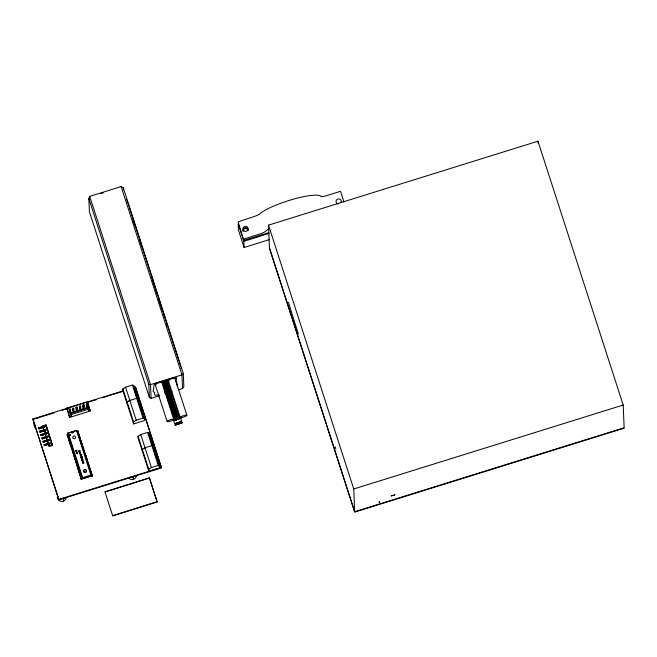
<?xml version="1.0" encoding="UTF-8"?>
<svg xmlns="http://www.w3.org/2000/svg" width="657" height="657" viewBox="0 0 657 657"><rect width="100%" height="100%" fill="white"/><g stroke="black" fill="none" stroke-linecap="round" stroke-linejoin="round"><path stroke-width="0.99" d="M181.192 421.819L180.897 420.899M69.355 434.901L69.65 435.542M70.471 434.991L70.324 435.419M73.65 431.616L73.641 431.764A1.413 1.388 -2.4 0 1 71.301 432.495L71.202 432.29M76.729 431.288L76.992 430.368L92.128 476.169L91.635 473.368L90.962 473.582M175.657 419.807L174.565 420.16L162.328 382.341L162.862 382.046L163.462 381.972L175.69 419.831M163.667 381.955L164.776 381.569L177.004 419.429L176.47 419.724L175.871 419.798L163.642 381.939L164.759 381.602M177.727 419.338L177.275 419.363L165.047 381.503L165.58 381.208L166.18 381.142L178.408 419.002M178.54 418.969L166.311 381.109L166.845 380.822L167.445 380.748L179.673 418.608L178.688 418.838M175.871 419.798L177.004 419.429M177.275 419.363L178.318 418.969M91.651 474.871L91.693 475.882L82.256 478.822L82.61 477.672L68.246 433.209L67.556 433.25L68.106 433.973M69.355 434.926L70.028 434.507M159.659 395.654L151.085 398.331L149.377 397.362L89.401 211.71L88.851 198.578L89.705 196.386L121.143 186.596L123.327 187.861L183.295 373.521L183.845 386.653L182.531 388.533L178.72 389.724M183.295 373.521L181.956 374.843L150.51 384.641L148.827 384.23L88.851 198.578M163.445 382.004L162.328 382.341M167.436 380.781L166.336 381.134M69.527 435.427L70.324 435.394M68.246 433.209L76.984 430.31L67.556 433.308M122.9 388.911L125.561 387.219L132.41 385.084L133.683 385.552L144.343 418.566L144.425 420.554L133.65 423.913L122.982 390.899L122.9 388.911L133.568 421.925L133.65 423.913M127.261 404.129L127.162 402.1L129.823 400.409L136.689 398.314L137.954 398.783M127.171 402.141L129.831 400.45M133.568 421.925L136.229 420.234L143.078 418.107L144.343 418.566M138.077 436.248L140.738 434.556L147.587 432.421L148.852 432.889L159.536 465.887L159.618 467.874L148.835 471.225L138.159 438.235L138.077 436.248L148.753 469.238L148.835 471.225M145.025 447.762L142.339 449.437L142.446 451.441M148.753 469.238L151.414 467.554L158.263 465.419L159.536 465.887M67.556 433.25L82.256 478.822L81.608 475.775M100.981 193.528L103.634 192.682M122.802 390.956L32.85 418.977L58.843 499.846L161.507 467.866L135.514 386.989L133.56 387.605M134.504 223.914L133.231 219.767L133.346 220.489M133.888 221.36L134.102 222.6M268.508 225.146L537.976 141.206L623.197 405.032L624.15 427.748L354.69 511.696L269.46 247.861L268.508 225.146L353.737 488.98L354.69 511.696M343.964 202.011L340.507 191.302L326.8 195.572A6.356 1.232 -17.9 0 1 320.747 196.336L320.32 195.811A33.737 6.545 -17.9 0 0 293.236 199.219A33.737 6.545 -17.9 0 0 261.33 212.54L259.679 213.919A7.055 1.371 -17.9 0 1 254.325 216.457L238.105 221.885L243.788 240.405L268.861 232.594M269.436 239.591L244.084 247.492L243.829 241.308L269.066 233.44M66.891 408.145L87.422 401.747L90.132 410.124L90.165 411.027L69.634 417.425L66.891 408.145L69.634 417.425M54.424 412.727L36.792 418.222A4.484 4.394 -2.4 0 1 37.925 417.926M62.251 410.288L69.108 408.153M87.718 402.347L96.53 399.604M102.402 397.772L107.305 396.245M108.274 395.941L111.197 395.029M113.144 394.422L121.906 391.695M133.585 388.057L135.514 386.989M69.322 411.372L69.24 409.36L70.192 409.056L71.309 415.988L69.593 416.522M72.746 410.313L72.664 408.293L73.617 407.997L74.044 411.955M76.171 409.245L76.081 407.225L77.033 406.929L77.419 409.878M79.628 409.188L79.505 406.157L80.458 405.862L80.885 409.82M83.053 408.12L82.93 405.09L83.882 404.794L84.31 408.761M86.437 406.042L86.346 404.022L87.299 403.727L87.685 406.683M69.667 413.319L69.543 410.288L70.496 409.993M73.05 411.241L72.96 409.221L73.913 408.925M76.467 410.173L76.384 408.153L77.337 407.857M79.932 410.124L79.809 407.094L80.762 406.798M83.316 408.046L83.225 406.026L84.178 405.73M86.732 406.979L86.65 404.958L87.603 404.663M90.132 410.124L88.416 410.658L87.775 407.554L70.66 412.883L71.309 415.988M70.669 413.023L87.775 407.554M70.866 413.401L87.981 408.071M71.252 414.567L88.358 409.237M42.754 426.582L42.721 425.876L46.039 424.841L52.503 445.471L49.193 446.505L43.058 427.535M38.615 427.863L45.177 425.818L45.448 426.664L38.894 428.89L44.594 427.116L44.315 426.27L38.615 427.863L38.894 428.89M39.691 431.214L46.253 429.169L46.532 430.015L39.97 432.24L45.67 430.466L45.399 429.621L39.691 431.214L39.97 432.24M165.375 393.88L172.044 391.802M46.483 432.971L40.783 434.745L47.337 432.52L47.608 433.365L41.054 435.591L46.754 433.817M41.859 437.915L48.421 435.87L48.692 436.716L42.138 438.942L47.838 437.168L47.567 436.322L41.859 437.915L42.138 438.942M48.651 439.673L42.951 441.447L49.505 439.221L49.776 440.067L43.222 442.292L48.922 440.519M67.515 435.78L67.449 434.359L67.901 436.248L67.416 436.388L67.178 434.384L67.86 434.228M77.288 431.296L77.961 431.025L78.413 432.971L77.92 433.111L78.158 432.175L78.413 432.971M67.416 436.388L67.646 435.451L67.901 436.248M67.244 435.862L68.279 435.55M77.715 432.61L78.388 432.347M68.303 436.995L68.944 438.975L68.5 439.755L68.032 437.02L68.706 436.815L68.698 439.623M48.782 443.319L44.027 444.797L50.581 442.572L50.86 443.418L44.306 445.643L50.006 443.869M79.522 436.404L79.012 435.755L79.054 436.609L79.489 435.772L78.856 433.801L78.183 434.006L79.251 436.486M78.881 434.425L78.848 435.23L78.856 433.801M68.5 439.755L68.459 438.901L68.969 439.541M68.944 438.975L69.346 438.794L68.673 438.999L68.032 437.02M79.489 435.772L78.824 436.043L79.226 435.919M49.193 446.505L49.16 445.791L52.478 444.756M69.1 440.321L69.773 440.108L69.396 440.863L70.036 442.843L69.568 443.048L69.1 440.321L69.741 442.301M80.581 439.697L80.08 439.057L80.113 439.911L80.556 439.073L79.916 437.094L79.242 437.307L80.294 439.213M79.916 437.094L79.949 439.377M69.396 442.522L70.414 442.145M80.556 439.073L79.883 439.287M70.627 446.349L70.159 443.615L70.841 443.467M81.378 443.081L80.983 440.395L80.31 440.601M70.192 444.247L70.439 443.59L70.825 446.218M70.422 444.97L70.455 444.157M71.482 445.446L70.8 445.594L70.159 443.615M81.419 442.268C81.378 444.715 80.926 440.929 81.649 442.999M70.463 445.824L70.693 444.888M80.951 442.58L81.624 442.375M81.008 442.678L81.246 441.742M71.523 449.117L71.498 446.891L72.163 449.437L71.695 449.643L71.252 447.54L71.227 446.916L71.9 446.76M82.716 446.292L82.207 445.651L82.248 446.505L82.692 445.668L82.051 443.689L81.378 443.902M82.076 444.313L82.043 445.126L82.051 443.689M71.695 449.643L71.662 448.797L72.163 449.437M72.139 448.871L72.541 448.739L71.868 448.895L71.227 446.916M82.692 445.668L82.018 445.939L82.421 445.807L81.78 443.828L81.805 444.403M72.319 450.842L72.968 450.004L72.319 450.842L72.763 452.944L73.206 452.164L72.566 450.185M83.784 449.593L83.275 448.953L83.316 449.799L83.751 448.969L83.119 446.99L82.437 447.195L83.488 449.109M83.119 446.99L82.872 447.696L82.848 447.13M174.343 420.406L173.604 420.636L173.481 420.02L180.774 417.753L180.897 418.369L180.149 418.599M83.143 447.614L83.143 449.273M176.667 419.265L178.605 418.665M173.85 420.447C173.095 419.642 176.93 420.324 177.727 419.24M72.763 452.944L72.722 452.09L73.231 452.73M175.518 420.045L178.113 419.215M72.59 452.418L73.609 452.041M83.086 449.232L83.751 448.969M73.822 456.245L73.362 453.511L74.036 453.363M84.178 450.283L84.572 452.977L84.178 450.283L83.505 450.497M73.387 454.135L73.633 453.486L74.29 456.032L73.658 454.053M84.441 451.638L84.203 450.907M180.215 421.827L180.65 423.33L181.414 423.092L180.971 421.556L175.575 423.272L176.019 424.775L176.799 424.537L176.355 423.026M84.613 452.164C84.572 454.603 84.121 450.825 84.843 452.887M84.145 452.533L84.819 452.262M176.643 423.962L175.871 424.315L176.651 424.069M177.423 423.724L178.326 423.855M179.722 423.001L178.959 423.239L179.115 423.814L179.87 423.469L179.435 422.073M181.258 422.525L180.503 422.87M177.423 423.831L178.187 423.593M175.969 424.488L176.741 424.241M177.521 423.995L178.285 423.765M179.065 423.519L179.821 423.28M180.601 423.042L181.365 422.804M175.156 425.087L182.186 422.656L175.156 425.087L173.481 420.02M74.89 459.539L74.693 456.779L75.333 458.758L74.89 459.539L74.422 456.812L75.103 456.656M84.572 453.847L85.246 453.585L85.886 455.564L85.443 456.401L85.246 453.585M85.27 455.868L85.27 454.209M75.128 458.602L75.358 459.333M75.087 459.415L75.736 458.578L75.333 458.758M85.673 455.465L85.911 456.188M85.886 455.564L85.213 455.769L85.615 455.703L84.975 453.724L84.999 454.291M75.514 460.729L76.163 459.9L75.514 460.729L75.957 462.84L76.401 462.06L75.76 460.081M86.979 459.489L86.469 458.841L86.51 459.695L86.954 458.857L86.313 456.886L85.64 457.091L86.683 459.005M86.313 456.886L86.067 457.592L86.042 457.026M86.305 458.315L86.338 457.51M75.957 462.84L75.925 461.986L76.426 462.627M75.785 462.306L76.803 461.937M86.281 459.128L86.954 458.857M77.025 466.133L76.557 463.407L77.23 463.251M86.708 460.45L87.373 460.179L87.775 462.865M76.582 464.031L76.828 463.382L77.222 466.01M87.365 461.616L87.373 460.179M76.812 464.754L76.853 463.949M76.853 465.608L77.083 464.671M88.013 462.158L87.34 462.372M87.841 462.906L87.537 462.142L88.038 462.783M78.553 469.221L77.896 466.675L78.528 468.655L78.084 469.435L77.649 467.332L77.616 466.7L78.298 466.552M87.767 463.743L88.44 463.481L89.081 465.46L88.638 466.289L88.605 465.443L89.106 466.084M88.44 463.481L88.465 465.764M145 447.746L151.874 445.627L153.138 446.095M78.528 468.655L78.939 468.531L78.257 468.679L77.616 466.7M89.081 465.46L88.408 465.723L88.81 465.599L88.178 463.62L88.194 464.187M78.955 469.977L79.596 471.956L79.152 472.728L78.684 470.001L79.357 469.788L79.349 472.605M90.173 469.377L89.664 468.737L89.705 469.591L90.149 468.753L89.508 466.774L88.835 466.987L89.878 468.893M79.152 472.728L79.119 471.882L79.62 472.523M79.596 471.956L79.998 471.825L79.325 471.981L78.684 470.001M90.149 468.753L89.475 468.967M80.22 476.029L79.752 473.303L80.425 473.147M90.97 472.761L90.576 470.075L89.902 470.281M90.559 471.504L90.576 470.075M80.014 474.65L80.023 473.27L80.417 475.906M81.066 475.126L80.392 475.282L79.752 473.303M80.047 475.504L80.277 474.568M91.208 472.054L90.535 472.26M90.773 472.884L91.003 471.948L91.241 472.679M81.411 478.058L81.131 476.703L81.345 479.528L80.86 476.727L81.534 476.58M81.139 478.148L81.961 477.894M82.61 477.672L90.962 475.068L91.684 475.824L82.256 478.764M92.062 474.691L91.389 474.904M81.172 478.994L81.616 479.438M91.684 475.725L91.635 473.368M58.843 499.846L58.826 499.394L161.491 467.406M105.005 491.773L149.468 477.918L157.146 501.948L112.692 515.794L105.021 492.052M105.982 491.748L149.468 477.918M157.138 501.661L112.692 515.794M353.737 488.98L623.197 405.032M624.117 428.175L354.657 512.115L269.427 248.289M32.866 419.429L35.815 418.525M158.978 394.545L155.766 395.391L154.691 394.931L154.592 392.459L153.147 391.638L154.042 384.986L155.126 383.803L170.549 378.662L176.224 377.373L176.511 379.245L175.756 381.791L176.7 382.292L177.275 385.905M164.488 392.878L166.098 392.401M91.693 475.882L91.175 476.005L76.598 430.614M70.028 434.482L70.471 435.024M243.829 241.308L238.163 223.782L238.425 229.966L244.084 247.492M129.224 207.111L163.724 313.923M164.036 314.9L178.852 360.742M139.695 240.084L141.855 246.769M155.364 288.669L157.524 295.338M158.756 299.157L162.139 309.644M121.143 186.596L181.956 374.843L182.531 388.533M174.959 378.366L186.892 415.306A3.507 0.682 -17.9 0 1 182.055 417.482A3.507 0.682 -17.9 0 1 181.718 416.349A3.507 0.682 -17.9 0 1 186.892 415.306M182.194 422.894L180.626 418.131M168.282 380.518L180.215 417.45M177.891 422.55L178.334 423.946L177.562 424.094M177.135 422.788L177.571 424.184M161.86 382.399L173.785 419.33A3.507 0.682 -17.9 0 1 168.956 421.507A3.507 0.682 -17.9 0 1 168.611 420.381A3.507 0.682 -17.9 0 1 173.785 419.33M155.183 384.55L167.116 421.482M89.705 196.386L150.51 384.641L151.085 398.331M135.531 387.449L161.507 467.866M151.217 440.486L152.974 447.179L149.426 436.182M153.368 447.097L155.134 453.79M157.204 458.972L155.495 453.691L155.561 455.112M136.952 397.206L137.798 399.842L137.74 398.429M139.095 403.841L139.941 406.478L139.884 405.057M141.789 412.194L140.311 406.379M134.373 389.429L136.5 396.023M137.108 397.904L138.027 400.729L137.937 398.742M138.34 401.714L141.083 410.19M153.426 448.517L154.28 451.154M154.748 452.796L156.982 459.506M157.976 462.585L158.822 465.222M132.41 385.084L143.078 418.107M147.587 432.421L158.263 465.419M125.561 387.219L136.229 420.234M140.738 434.556L151.414 467.554M149.476 478.206L157.146 501.948M87.759 403.579L90.165 411.027M86.346 404.022L86.65 404.958M82.93 405.09L83.225 406.026M79.505 406.157L79.809 407.094M77.124 409.056L77.427 409.984L76.475 410.28L76.171 409.352M76.081 407.225L76.384 408.153M72.664 408.293L72.96 409.221M87.406 460.803L87.636 461.526M90.6 470.699L90.83 471.422M77.69 431.164L78.117 432.487M81.353 442.514L80.983 440.395M84.556 452.402L83.915 450.431L83.94 450.998M87.751 462.298L87.11 460.319L87.135 460.886M90.945 472.194L90.305 470.215L90.329 470.782M77.887 432.265L78.142 433.053L77.961 431.025M80.08 439.057L80.384 439.82L80.351 438.975M81.148 442.358L81.452 443.122M83.275 448.953L83.579 449.717L83.546 448.862M84.342 452.246L84.646 453.018M86.469 458.841L86.773 459.613L86.74 458.758M88.605 465.443L88.909 466.207L88.876 465.353M89.664 468.737L89.976 469.509L89.935 468.655M91.955 475.643L92.128 476.169M69.24 409.36L69.543 410.288M70.931 442.728L71.876 445.643M76.269 459.251L77.214 462.167M79.415 468.975L80.351 471.89M69.371 440.297L70.036 442.843M70.866 445.413L71.096 446.136M74.06 455.309L74.29 456.032M77.255 465.197L77.493 465.928M80.45 475.093L80.688 475.816M67.178 434.384L67.605 435.706M72.295 450.217L72.935 452.197M73.362 453.511L73.995 455.49L74.676 455.334M74.422 456.812L75.062 458.791M75.489 460.105L76.13 462.085M76.557 463.407L77.198 465.386L77.871 465.23M80.86 476.727L81.345 479.528M67.375 435.534L67.63 436.33L67.646 435.451M68.459 438.901L68.771 439.664L68.73 438.819M70.595 445.495L70.899 446.267M71.662 448.797L71.966 449.56L71.925 448.706M72.722 452.09L73.034 452.862L72.993 452.008M73.789 455.391L74.093 456.155M75.925 461.986L76.228 462.75L76.187 461.904M76.984 465.287L77.288 466.051M79.119 471.882L79.423 472.646L79.382 471.792M80.179 475.175L80.491 475.947M52.503 445.471L46.039 424.841M42.721 425.876L49.16 445.791M40.775 434.564L41.054 435.591M42.943 441.266L43.222 442.292M44.027 444.617L44.306 445.643M32.85 418.977L58.826 499.394M335.169 446.9L335.776 448.821M288.415 302.31L298.368 334.076M151.595 276.383L155.06 287.709M163.987 314.818L164.784 317.503M166.632 323.77L167.428 326.455M87.783 407.693L88.038 409.492M135.071 225.162L135.399 226.468M139.58 239.066L139.859 240.963M537.976 141.206L538.058 143.177M243.788 240.405L243.763 239.403L244.971 238.688L259.991 233.982A7.055 1.371 -17.9 0 0 265.338 231.436L266.988 230.057A33.737 6.545 -17.9 0 1 268.467 229.096M180.897 418.369L173.604 420.636M179.115 423.814L178.671 422.311M159.396 466.987L157.631 460.286L157.688 461.707M148.827 384.23L149.377 397.362M150.847 440.584L149.082 433.883L149.139 435.304M148.852 432.889L148.942 434.877M142.438 412.974L142.503 414.395M133.905 386.554L133.962 387.975M133.683 385.552L133.765 387.54M123.327 187.861L123.409 189.881M133.281 476.662L133.387 479.364M91.857 476.251L91.372 473.516L91.397 474.083M87.422 401.747L87.463 402.651M87.299 403.727L87.389 405.747M89.771 468.129L89.902 469.459M89.508 466.774L89.262 467.488L89.237 466.913M88.703 464.828L88.835 466.166M86.568 458.233L86.609 459.087M83.882 404.794L83.965 406.814M85.615 455.703L85.64 456.27M83.373 448.337L83.513 449.675M80.179 438.441L80.318 439.779M79.653 437.233L79.678 437.8M78.585 433.94L78.61 434.507M78.158 432.175L78.191 433.029M78.323 468.498L78.355 469.353M78.052 468.581L78.084 469.435M76.023 461.378L76.056 462.224M72.82 451.482L72.861 452.328M70.192 409.056L70.274 411.077M69.798 442.112L69.831 442.966M69.527 442.202L69.568 443.048M63.466 498.392L63.581 501.094M57.619 495.994L57.734 498.704M45.399 429.621L45.489 431.665M34.353 423.962L34.46 426.672M243.106 230.968A2.628 2.571 -2.4 0 1 245.151 227.659A2.628 2.571 -2.4 0 1 248.239 230.073M243.024 231.215A2.628 2.571 -2.4 0 1 248.157 230.32M338.117 204.031A2.628 2.571 -2.4 0 1 336.179 200.746A2.628 2.571 -2.4 0 1 339.685 199.128A2.628 2.571 -2.4 0 1 341.016 202.693M34.936 424.956A4.484 4.394 -2.4 0 1 34.049 422.853M64.485 497.817A4.484 4.394 -2.4 0 1 61.167 498.679M58.202 496.996A4.484 4.394 -2.4 0 1 57.323 493.744M134.34 476.169A4.484 4.394 -2.4 0 1 130.957 476.76M66.332 497.612A4.484 4.394 -2.4 0 1 61.282 501.39A4.484 4.394 -2.4 0 1 57.438 496.446M136.418 476.111A4.484 4.394 -2.4 0 1 129.01 478.419M35.872 428.479A4.484 4.394 -2.4 0 1 34.476 423.305M73.633 431.682A1.413 1.388 -2.4 0 1 71.301 432.405M126.456 199.252A10.397 0.55 72.7 0 1 126.711 199.884M127.015 200.656A10.397 0.55 72.7 0 1 127.351 201.559M127.713 202.578A10.397 0.55 72.7 0 1 128.099 203.695M128.501 204.885A10.397 0.55 72.7 0 1 128.903 206.134M179.164 361.744A8.114 0.427 72.7 0 1 179.484 362.754M179.788 363.764A8.114 0.427 72.7 0 1 180.084 364.75M180.355 365.686A8.114 0.427 72.7 0 1 180.601 366.573M181.004 368.117A8.114 0.427 72.7 0 1 181.151 368.749M169.399 380.666A3.507 0.682 -17.9 0 1 168.939 379.845A3.507 0.682 -17.9 0 1 173.374 378.292A3.507 0.682 -17.9 0 1 174.606 378.834M156.3 384.69A3.507 0.682 -17.9 0 1 157.466 383.121A3.507 0.682 -17.9 0 1 161.794 382.604M79.949 450.924L78.996 451.646L80.064 450.825L78.7 450.743L79.949 450.924M77.51 452.599C76.598 452.813 75.662 452.156 77.51 452.599M81.846 456.41C80.901 456.672 80.006 455.925 81.846 456.41M80.499 454.496L80.499 454.496M75.645 450.694C76.582 452.221 77.386 449.216 75.67 450.612M76.541 453.453C77.6 454.997 78.142 451.885 76.541 453.453M79.16 452.008C80.113 453.626 80.614 451.154 79.16 452.008M79.645 453.502C80.614 455.137 81.082 452.624 79.645 453.502M81.222 454.48C79.735 455.95 80.039 453.084 81.222 454.48M80.647 454.34L81.066 454.529L80.647 454.34M75.785 450.727L76.729 450.546L75.785 450.727M76.68 453.494L77.633 453.363L76.68 453.494M82.486 458.479L81.657 459.021L81.164 458.225L81.977 458.849L82.306 458.233L81.673 458.019L82.248 457.847L82.486 458.479M80.294 455.4C80.294 456.41 81.92 454.316 81.386 455.432L80.318 455.334M79.316 452.024L79.834 452.254L79.366 451.95M79.801 453.527L80.318 453.749L79.801 453.527M391.285 495.895L394.898 494.918L391.285 495.895M82.716 460.721C80.507 461.961 85.221 460.68 81.994 460.417C83.965 459.457 81.139 460.623 82.716 460.721M81.928 456.664C78.93 457.683 83.234 457.847 81.796 457.51L81.928 456.664M83.71 462.158C80.712 463.185 85.008 463.349 83.57 463.004L83.71 462.158M81.542 457.149L81.041 457.51L81.542 457.149M83.316 462.651L82.823 463.013L83.316 462.651M76.319 451.95C75.44 451.499 78.298 451.047 76.319 451.95M80.138 452.542L80.154 453.018L80.138 452.542M81.624 459.317L81.698 460.015L82.897 459.645L82.675 458.956L82.708 459.53L82.133 459.186L81.78 459.818L81.624 459.317M82.347 461.551L82.503 462.495L83.57 461.756L82.347 461.551M379.615 501.661L379.073 501.825L379.188 502.556L379.721 502.391L379.615 501.661M243.78 230.738A2.628 2.571 -2.4 0 0 248.116 229.383A2.628 2.571 -2.4 0 0 244.765 226.378A2.628 2.571 -2.4 0 0 243.78 230.738M73.214 438.342A1.413 1.388 -2.4 0 0 75.555 437.619A1.413 1.388 -2.4 0 0 73.748 436.002A1.413 1.388 -2.4 0 0 73.214 438.342M84.088 471.981A1.413 1.388 -2.4 0 0 86.42 471.258A1.413 1.388 -2.4 0 0 84.613 469.64A1.413 1.388 -2.4 0 0 84.088 471.981A1.413 1.388 -2.4 0 0 86.42 471.283A1.413 1.388 -2.4 0 0 84.613 469.665A1.413 1.388 -2.4 0 0 84.088 472.013"/></g></svg>
